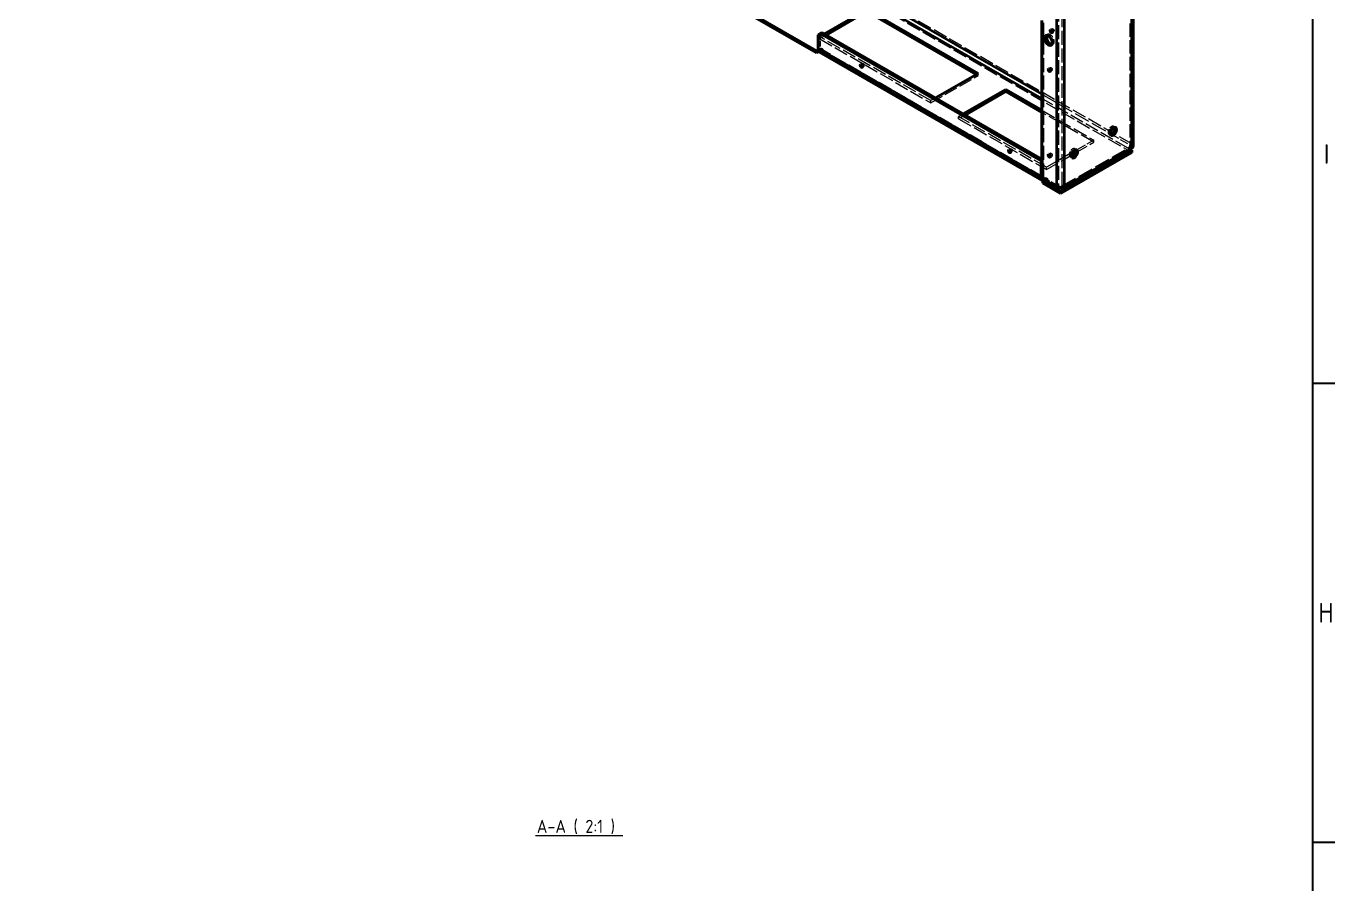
# Model space of a CAD drawing. Header units: millimetres. Extents: x 0 to 2378, y 0 to 1682.
# Drawn here: x 1945 to 2344.8, y 968.4 to 1230.5 of the extents above; entities that cross this region are included whole.
import ezdxf

# ---------------------------------------------------------------- set-up
doc = ezdxf.new("R2010")
doc.units = ezdxf.units.MM
doc.header["$LTSCALE"] = 2
doc.linetypes.add('DASHED', pattern=[0.2067, 0.1654, -0.0413])
doc.layers.get('0').update_dxf_attribs({"color": 3, "lineweight": 25})
for name, color, linetype, lineweight in [('가려진 것(ISO)', 2, 'DASHED', 18), ('가려진 좁은 것(ISO)', 2, 'DASHED', 18), ('가시적인 것(ISO)', 3, 'Continuous', 40), ('가시적인 좁은 것(ISO)', 3, 'Continuous', 35), ('경계(ISO)', 7, 'Continuous', 25), ('기호(ISO)', 5, 'Continuous', 25)]:
    doc.layers.add(name, color=color, linetype=linetype, lineweight=lineweight)
doc.styles.add('문자 텍스트_M2B', font='isocp.shx')
doc.styles.add('텍스트 스타일512', font='isocp.shx')

# ---------------------------------------------------------------- blocks, each defined once
blk = doc.blocks.new('경계 Default Border')
at = {"layer": '경계(ISO)'}
for p, q in [((1169, 560.67), (1172.4, 560.67)), ((1169, 490.58), (1172.4, 490.58))]:
    blk.add_line(p, q, dxfattribs=at)
at = {"layer": '경계(ISO)', "flags": 128}
blk.add_lwpolyline([(20, 20), (20, 821), (1169, 821), (1169, 20), (20, 20)], dxfattribs=at)
at = {"layer": '경계(ISO)', "color": 2, "char_height": 3, "attachment_point": 7, "style": '문자 텍스트_M2B'}
for s, insert in [('I', (1170.71, 594.21)), ('H', (1169.88, 524.12))]:
    blk.add_mtext(s, dxfattribs=dict(at, insert=insert))

msp = doc.modelspace()

# ---------------------------------------------------------------- linework, layer by layer
at = {"layer": '가려진 것(ISO)', "ltscale": 12.974447}
msp.add_line((2255.8959, 1184.2559), (2255.8959, 1232.4912), dxfattribs=at)
at = {"layer": '가려진 것(ISO)', "ltscale": 12.417352}
msp.add_line((2282.4346, 1231.6364), (2282.4346, 1193.8658), dxfattribs=at)
at = {"layer": '가려진 것(ISO)', "ltscale": 0.761779}
for p, q in [((2187.5652, 1228.1833), (2186.9995, 1227.8575)), ((2257.0275, 1227.919), (2256.4618, 1227.5932)), ((2258.4789, 1229.6535), (2257.9133, 1229.3278)), ((2258.9698, 1228.8012), (2258.4041, 1228.4754)), ((2187.448, 1226.5992), (2187.448, 1227.2533)), ((2187.848, 1223.7654), (2187.848, 1223.1113)), ((2187.848, 1223.7654), (2188.4137, 1223.4396)), ((2188.4137, 1223.4396), (2188.4137, 1222.7856)), ((2258.7242, 1224.9726), (2258.1585, 1224.6468)), ((2188.4137, 1222.7856), (2187.848, 1223.1113)), ((2200.4962, 1219.0595), (2199.9305, 1218.7338)), ((2200.987, 1218.2072), (2200.4213, 1217.8814)), ((2235.8141, 1215.3606), (2235.8141, 1216.0147)), ((2257.9133, 1217.7978), (2257.3476, 1217.4721)), ((2258.4041, 1216.9455), (2257.8384, 1216.6197)), ((2221.3891, 1207.0539), (2221.3891, 1207.7079)), ((2229.8744, 1202.1675), (2229.8744, 1202.8215)), ((2277.2421, 1199.8346), (2277.8078, 1199.5089)), ((2271.1694, 1195.0009), (2271.1694, 1195.6549)), ((2275.8448, 1197.4082), (2276.4105, 1197.0824)), ((2245.751, 1192.999), (2245.1853, 1192.6733)), ((2246.2419, 1192.1466), (2245.6762, 1191.8209)), ((2257.9133, 1191.6363), (2257.3476, 1191.3106)), ((2265.3627, 1192.9937), (2265.9284, 1192.668)), ((2281.6346, 1193.2117), (2281.6346, 1192.5577)), ((2282.2003, 1194.1915), (2282.766, 1194.5173)), ((2256.7445, 1186.6941), (2256.7445, 1187.3481)), ((2258.4041, 1190.784), (2257.8384, 1190.4582)), ((2263.9654, 1190.5673), (2264.5311, 1190.2416)), ((2255.8959, 1184.2559), (2255.3302, 1183.9302)), ((2256.4616, 1184.2534), (2256.4616, 1183.5994)), ((2256.4616, 1184.2534), (2257.0273, 1183.9277)), ((2257.0273, 1183.2736), (2256.4616, 1183.5994)), ((2257.0273, 1183.9277), (2257.0273, 1183.2736))]:
    msp.add_line(p, q, dxfattribs=at)
at = {"layer": '가려진 것(ISO)', "ltscale": 1.931167}
for p, q in [((2187.448, 1227.2533), (2188.8819, 1228.079)), ((2222.8231, 1208.5336), (2221.3891, 1207.7079)), ((2229.8744, 1202.8215), (2231.3083, 1203.6473))]:
    msp.add_line(p, q, dxfattribs=at)
at = {"layer": '가려진 것(ISO)', "ltscale": 2.695997}
for p, q in [((2189.4498, 1227.752), (2187.448, 1226.5992)), ((2231.8762, 1203.3203), (2229.8744, 1202.1675))]:
    msp.add_line(p, q, dxfattribs=at)
at = {"layer": '가려진 것(ISO)', "ltscale": 1.077359}
msp.add_line((2188.1308, 1228.5116), (2187.5652, 1228.1833), dxfattribs=at)
at = {"layer": '가려진 것(ISO)', "ltscale": 5.33305}
msp.add_line((2187.5652, 1228.1833), (2187.5652, 1223.605), dxfattribs=at)
at = {"layer": '가려진 것(ISO)', "ltscale": 1.142715}
msp.add_line((2186.9995, 1223.2767), (2187.848, 1223.7654), dxfattribs=at)
at = {"layer": '가려진 것(ISO)', "ltscale": 12.901145}
for p, q in [((2221.3891, 1207.7079), (2187.448, 1227.2533)), ((2187.448, 1226.5992), (2221.3891, 1207.0539))]:
    msp.add_line(p, q, dxfattribs=at)
at = {"layer": '가려진 것(ISO)', "ltscale": 0.380839}
for p, q in [((2188.4137, 1223.4396), (2188.1308, 1223.2767)), ((2188.1308, 1222.6227), (2188.4137, 1222.7856)), ((2255.3302, 1189.814), (2255.6131, 1189.6511)), ((2255.6131, 1189.6511), (2255.3302, 1189.4882)), ((2256.1788, 1184.0905), (2256.4616, 1184.2534)), ((2256.4616, 1183.5994), (2256.1788, 1183.4365))]:
    msp.add_line(p, q, dxfattribs=at)
at = {"layer": '가려진 것(ISO)', "ltscale": 0.936871}
msp.add_line((2187.848, 1223.1113), (2187.1523, 1222.7107), dxfattribs=at)
at = {"layer": '가려진 것(ISO)', "ltscale": 12.932633}
msp.add_line((2255.7796, 1184.0513), (2187.7316, 1223.2375), dxfattribs=at)
at = {"layer": '가려진 것(ISO)', "ltscale": 12.33672}
for p, q in [((2221.3891, 1207.0539), (2235.8141, 1215.3606)), ((2256.7445, 1186.6941), (2271.1694, 1195.0009))]:
    msp.add_line(p, q, dxfattribs=at)
at = {"layer": '가려진 것(ISO)', "ltscale": 0.764731}
msp.add_line((2235.8141, 1215.3606), (2235.2462, 1215.6877), dxfattribs=at)
at = {"layer": '가려진 것(ISO)', "ltscale": 13.546203}
for p, q in [((2255.3302, 1204.7761), (2271.1694, 1195.6549)), ((2271.1694, 1195.0009), (2255.3302, 1204.122))]:
    msp.add_line(p, q, dxfattribs=at)
at = {"layer": '가려진 것(ISO)', "ltscale": 13.131522}
for p, q in [((2256.7445, 1187.3481), (2229.8744, 1202.8215)), ((2229.8744, 1202.1675), (2256.7445, 1186.6941))]:
    msp.add_line(p, q, dxfattribs=at)
at = {"layer": '가려진 것(ISO)', "ltscale": 7.436602}
msp.add_line((2271.1694, 1195.6549), (2265.6478, 1192.4752), dxfattribs=at)
at = {"layer": '가려진 것(ISO)', "ltscale": 13.274146}
msp.add_line((2264.505, 1191.8171), (2256.7445, 1187.3481), dxfattribs=at)
at = {"layer": '가려진 것(ISO)', "ltscale": 14.126754}
msp.add_line((2261.5528, 1181.6499), (2282.2003, 1193.54), dxfattribs=at)
at = {"layer": '가려진 것(ISO)', "ltscale": 0.758826}
msp.add_line((2282.1981, 1192.8872), (2281.6346, 1193.2117), dxfattribs=at)
at = {"layer": '가려진 것(ISO)', "ltscale": 1.523657}
msp.add_line((2281.6346, 1192.5577), (2282.766, 1191.9062), dxfattribs=at)
at = {"layer": '가려진 것(ISO)', "ltscale": 6.094929}
for p, q in [((2255.6131, 1189.6511), (2255.6131, 1184.4188)), ((2255.8959, 1184.2559), (2260.4214, 1181.6499))]:
    msp.add_line(p, q, dxfattribs=at)
at = {"layer": '가려진 것(ISO)', "ltscale": 1.139766}
msp.add_line((2257.0273, 1183.9277), (2256.181, 1183.4403), dxfattribs=at)
at = {"layer": '가려진 것(ISO)', "ltscale": 1.904597}
msp.add_line((2255.6131, 1182.4592), (2257.0273, 1183.2736), dxfattribs=at)
at = {"layer": '가려진 것(ISO)', "ltscale": 6.182315}
msp.add_ellipse((2257.8758, 1226.4458), major_axis=(0.8484, -1.4732), ratio=0.57809312, start_param=5.94464083, end_param=9.76332244, dxfattribs=at)
at = {"layer": '가려진 것(ISO)', "ltscale": 2.942724}
for centre in [(2258.7244, 1229.2273), (2200.7416, 1218.6334), (2258.1587, 1217.3717), (2245.9964, 1192.5728), (2258.1587, 1191.2101)]:
    msp.add_ellipse(centre, major_axis=(-0.2454, 0.4262), ratio=0.57809312, dxfattribs=at)
at = {"layer": '가려진 것(ISO)', "ltscale": 1.196656}
for centre, major_axis, ratio, start_param, end_param in [((2188.1308, 1223.9308), (-0.3992, -0.6933), 0.57809312, 5.49585344, 7.06664976), ((2281.6346, 1193.8658), (0.3992, 0.6933), 0.57809312, 3.92505711, 5.49585344), ((2281.6346, 1193.8658), (0.8, 0), 0.5758617, 5.49778714, 7.06858347), ((2281.6346, 1193.8658), (1.6, 0), 0.5758617, 0, 0.78539816), ((2256.1788, 1184.7446), (-0.3992, -0.6933), 0.57809312, 5.49585344, 7.06664976), ((2260.9871, 1181.9756), (0.8, 0), 0.5758617, 3.92699082, 5.49778714)]:
    msp.add_ellipse(centre, major_axis=major_axis, ratio=ratio, start_param=start_param, end_param=end_param, dxfattribs=at)
at = {"layer": '가려진 것(ISO)', "ltscale": 1.19371}
msp.add_ellipse((2188.1308, 1223.9308), major_axis=(-0.7985, -1.3865), ratio=0.57809312, start_param=0, end_param=0.78346445, dxfattribs=at)
at = {"layer": '가려진 것(ISO)', "ltscale": 5.295444}
for centre in [(2276.5435, 1198.6214), (2264.6641, 1191.7805)]:
    msp.add_ellipse(centre, major_axis=(0.6986, 1.2132), ratio=0.57809312, start_param=5.86808476, end_param=9.83987851, dxfattribs=at)
at = {"layer": '가려진 것(ISO)', "ltscale": 2.393412}
msp.add_ellipse((2281.6346, 1193.8658), major_axis=(-0.7985, -1.3865), ratio=0.57809312, start_param=0.78346445, end_param=2.35426078, dxfattribs=at)
at = {"layer": '가려진 것(ISO)', "ltscale": 0.094584}
msp.add_ellipse((2256.1788, 1184.7446), major_axis=(0.7985, 1.3865), ratio=0.57809312, start_param=3.86291855, end_param=3.92505711, dxfattribs=at)
at = {"layer": '가려진 좁은 것(ISO)', "ltscale": 13.011585}
msp.add_line((2260.4214, 1467.4924), (2260.4214, 1181.6499), dxfattribs=at)
at = {"layer": '가려진 좁은 것(ISO)', "ltscale": 13.032638}
msp.add_line((2261.5528, 1181.6499), (2261.5528, 1467.9549), dxfattribs=at)
at = {"layer": '가려진 좁은 것(ISO)', "ltscale": 13.171653}
for p, q in [((2162.275, 1261.2923), (2281.6346, 1192.5577)), ((2282.766, 1194.5173), (2163.4064, 1263.2519))]:
    msp.add_line(p, q, dxfattribs=at)
at = {"layer": '가려진 좁은 것(ISO)', "ltscale": 12.417352}
msp.add_line((2282.2003, 1231.3107), (2282.2003, 1193.54), dxfattribs=at)
at = {"layer": '가려진 좁은 것(ISO)', "ltscale": 0.761779}
for p, q in [((2187.5652, 1223.605), (2186.9995, 1223.2793)), ((2188.1308, 1223.2767), (2188.1308, 1222.6227)), ((2282.2003, 1193.54), (2282.766, 1193.2142)), ((2260.4214, 1181.6499), (2259.8557, 1181.3241)), ((2262.1185, 1181.3241), (2261.5528, 1181.6499))]:
    msp.add_line(p, q, dxfattribs=at)
at = {"layer": '가려진 좁은 것(ISO)', "ltscale": 12.932633}
for p, q in [((2255.6131, 1184.4188), (2187.5652, 1223.605)), ((2188.1308, 1223.2767), (2256.1788, 1184.0905)), ((2256.1788, 1183.4365), (2188.1308, 1222.6227))]:
    msp.add_line(p, q, dxfattribs=at)
at = {"layer": '가려진 좁은 것(ISO)', "ltscale": 14.223788}
msp.add_line((2255.3302, 1209.665), (2276.1196, 1197.6932), dxfattribs=at)
at = {"layer": '가려진 좁은 것(ISO)', "ltscale": 12.855069}
msp.add_line((2281.6346, 1193.2117), (2255.3302, 1208.3594), dxfattribs=at)
at = {"layer": '가려진 좁은 것(ISO)', "ltscale": 7.651568}
msp.add_line((2276.519, 1197.4631), (2282.2003, 1194.1915), dxfattribs=at)
at = {"layer": '가려진 좁은 것(ISO)', "ltscale": 0.380839}
msp.add_line((2255.3302, 1184.2559), (2255.6131, 1184.4188), dxfattribs=at)
at = {"layer": '가려진 좁은 것(ISO)', "ltscale": 0.755897}
msp.add_line((2256.1788, 1184.0905), (2256.1788, 1183.4416), dxfattribs=at)
at = {"layer": '가려진 좁은 것(ISO)', "ltscale": 0.002841}
msp.add_line((2256.1788, 1183.439), (2256.1788, 1183.4365), dxfattribs=at)
at = {"layer": '가시적인 것(ISO)'}
for p, q in [((2140.3304, 1249.5001), (2186.4338, 1222.951)), ((2140.3304, 1248.8461), (2186.4338, 1222.2969)), ((2188.8819, 1228.079), (2201.873, 1235.5601)), ((2201.873, 1235.5601), (2235.8141, 1216.0147)), ((2201.873, 1234.906), (2189.4498, 1227.752)), ((2235.2462, 1215.6877), (2201.873, 1234.906)), ((2255.3302, 1183.9302), (2255.3302, 1232.1655)), ((2283.2346, 1234.9066), (2283.2346, 1193.8658)), ((2186.9995, 1227.8575), (2187.5652, 1228.1858)), ((2186.9995, 1223.2793), (2186.9995, 1227.8575)), ((2187.5652, 1228.1858), (2188.1308, 1228.5116)), ((2187.5652, 1228.1858), (2255.0474, 1189.3254)), ((2188.1308, 1228.5116), (2255.3302, 1189.814)), ((2186.4338, 1222.951), (2186.9995, 1223.2767)), ((2186.4338, 1222.2969), (2186.4338, 1222.951)), ((2187.1523, 1222.7107), (2186.4338, 1222.2969)), ((2255.3803, 1183.358), (2187.3324, 1222.5442)), ((2235.8141, 1216.0147), (2222.8231, 1208.5336)), ((2231.3083, 1203.6473), (2244.2994, 1211.1283)), ((2244.2994, 1210.4743), (2231.8762, 1203.3203)), ((2244.2994, 1210.4743), (2244.2994, 1211.1283)), ((2244.2994, 1211.1283), (2255.3302, 1204.7761)), ((2255.3302, 1204.122), (2244.2994, 1210.4743)), ((2260.9871, 1180.0186), (2282.766, 1192.5602)), ((2260.9871, 1179.3645), (2282.766, 1191.9062)), ((2282.766, 1193.2142), (2262.1185, 1181.3241)), ((2265.6478, 1192.4752), (2264.505, 1191.8171)), ((2282.766, 1192.5602), (2282.1981, 1192.8872)), ((2282.766, 1191.9062), (2282.766, 1192.5602)), ((2255.3302, 1189.4882), (2255.0474, 1189.3254)), ((2255.0474, 1189.3254), (2255.0474, 1184.0931)), ((2259.8557, 1181.3241), (2255.3302, 1183.9302)), ((2256.181, 1183.4403), (2255.6131, 1183.1133)), ((2255.6131, 1183.1133), (2255.6131, 1182.4592)), ((2255.6131, 1183.1133), (2260.9871, 1180.0186)), ((2255.6131, 1182.4592), (2260.9871, 1179.3645)), ((2260.9871, 1180.0186), (2260.9871, 1179.3645))]:
    msp.add_line(p, q, dxfattribs=at)
for centre, major_axis in [((2257.3101, 1226.12), (-0.8484, 1.4732)), ((2258.1587, 1228.9016), (-0.2454, 0.4262)), ((2200.1759, 1218.3076), (-0.2454, 0.4262)), ((2257.593, 1217.0459), (-0.2454, 0.4262)), ((2277.1091, 1198.2957), (-0.6986, -1.2132)), ((2245.4308, 1192.2471), (-0.2454, 0.4262)), ((2257.593, 1190.8844), (-0.2454, 0.4262)), ((2265.2297, 1191.4548), (-0.6986, -1.2132))]:
    msp.add_ellipse(centre, major_axis=major_axis, ratio=0.57809312, dxfattribs=at)
for centre, major_axis, ratio, start_param, end_param in [((2257.8758, 1226.4458), (-0.8484, 1.4732), 0.57809312, 0.33854448, 2.80304817), ((2188.1308, 1223.9308), (-0.7985, -1.3865), 0.57809312, 5.49585344, 6.28318531), ((2276.5435, 1198.6214), (0.6986, 1.2132), 0.57809312, 3.5566932, 5.86808476), ((2264.6641, 1191.7805), (0.6986, 1.2132), 0.57809312, 3.5566932, 5.86808476), ((2281.6346, 1193.8658), (1.6, 0), 0.5758617, 5.49778714, 6.28318531), ((2256.1788, 1184.7446), (-0.7985, -1.3865), 0.57809312, 5.49585344, 7.00451121), ((2260.9871, 1181.9756), (-1.6, 0), 0.5758617, 0.78539816, 2.35619449)]:
    msp.add_ellipse(centre, major_axis=major_axis, ratio=ratio, start_param=start_param, end_param=end_param, dxfattribs=at)
at = {"layer": '가시적인 좁은 것(ISO)'}
for p, q in [((2262.1185, 1467.6291), (2262.1185, 1181.3241)), ((2259.8557, 1181.3241), (2259.8557, 1467.1667)), ((2255.3302, 1208.3594), (2162.275, 1261.9464)), ((2162.8407, 1262.9262), (2255.3302, 1209.665)), ((2282.766, 1193.2142), (2282.766, 1234.2551)), ((2186.9995, 1223.2793), (2255.0474, 1184.0931)), ((2276.1196, 1197.6932), (2276.519, 1197.4631)), ((2255.0474, 1184.0931), (2255.3302, 1184.2559)), ((2256.1788, 1183.4416), (2256.1788, 1183.439))]:
    msp.add_line(p, q, dxfattribs=at)
at = {"layer": '기호(ISO)', "color": 7, "lineweight": 18}
msp.add_line((2100.602, 983.139), (2127.2718, 983.139), dxfattribs=at)

# ---------------------------------------------------------------- block references
at = {"xscale": 2, "yscale": 2, "zscale": 2}
msp.add_blockref('경계 Default Border', (0, 0), dxfattribs=at)

# ---------------------------------------------------------------- texts
at = {"layer": '기호(ISO)', "color": 7, "insert": (2101.0212, 983.5813), "char_height": 4, "attachment_point": 7, "style": '텍스트 스타일512'}
msp.add_mtext('A-A ( 2:1 )', dxfattribs=at)

doc.saveas('drawing.dxf')
